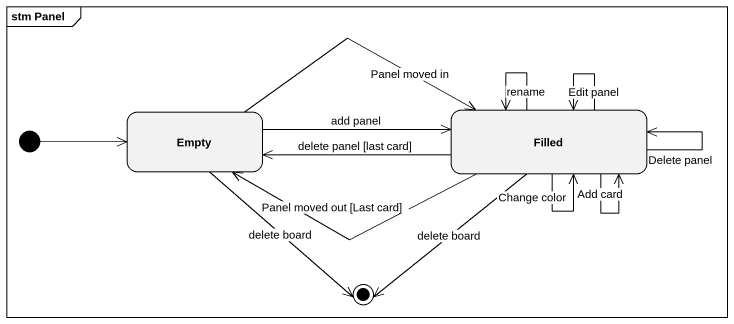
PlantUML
@startuml
mainframe stm Panel
hide empty description
state Filled
state Empty
[*] -right-> Empty
Filled --> Filled : Delete panel
Filled --> Filled : Add card
Filled --> Filled : rename
Filled --> Filled : Edit panel
Filled --> Filled : Change color
Filled -left-> Empty : Panel moved out [Last card]
Filled -left-> Empty : delete panel [last card]
Empty -right-> Filled : add panel
Empty -right-> Filled : Panel moved in
Filled --> [*] : delete board
Empty --> [*] : delete board
@enduml
